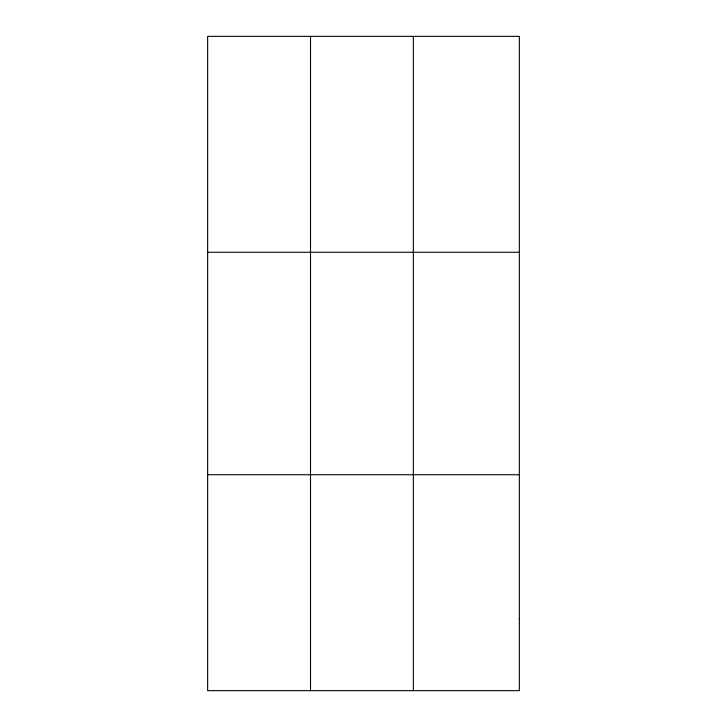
<?xml version="1.0" encoding="UTF-8"?>
<svg xmlns="http://www.w3.org/2000/svg" width="727" height="727" viewBox="0 0 727 727"><rect width="100%" height="100%" fill="white"/><g stroke="black" fill="none" stroke-linecap="round" stroke-linejoin="round"><path stroke-width="1.09" d="M310.511 690.65L310.511 36.35M413.372 690.65L413.372 36.35M207.64 252.269L519.36 252.269M207.64 474.731L519.36 474.731M519.36 618.677L519.36 690.65L207.64 690.65L207.64 36.35L519.36 36.35L519.36 618.677"/></g></svg>
